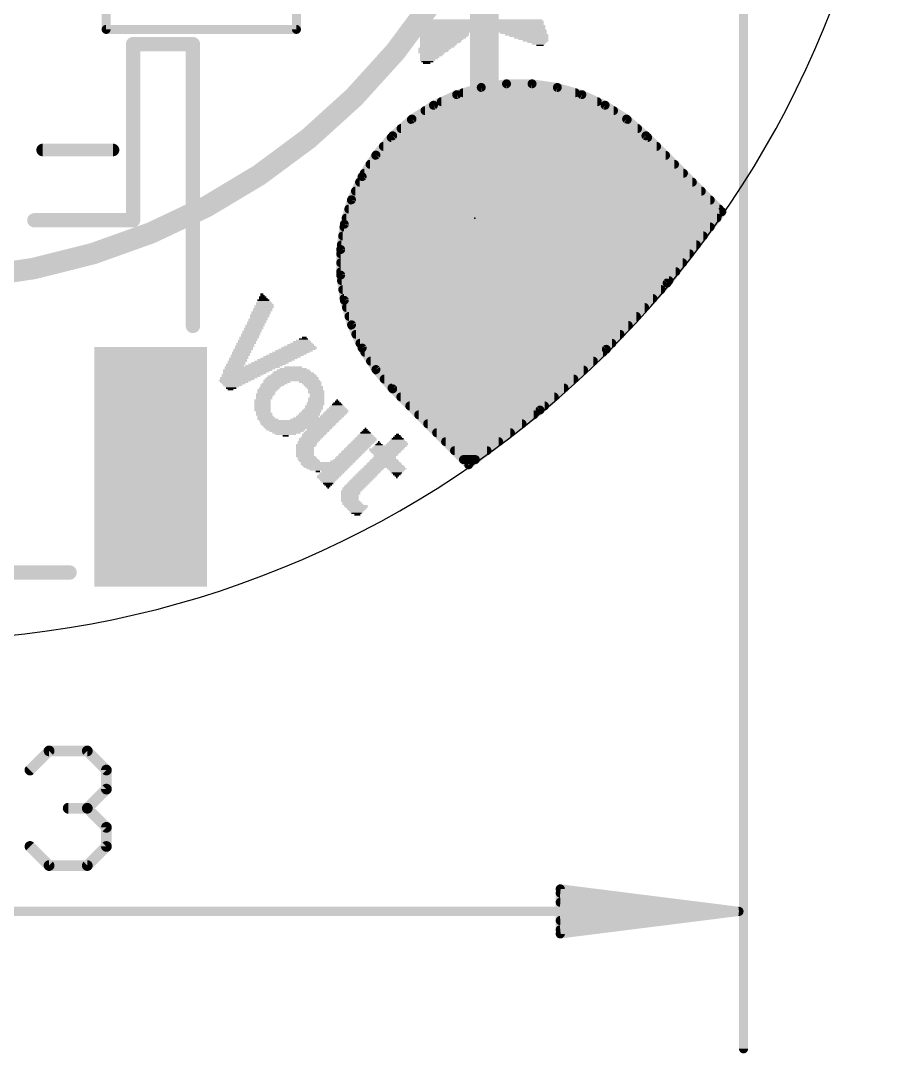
# Model space of a CAD drawing. Extents: x -19.6 to 14, y -19.9 to 18.9.
# Drawn here: x 1.56 to 13.99, y -19.86 to -5.2 of the extents above; entities that cross this region are included whole.
import ezdxf

# ---------------------------------------------------------------- set-up
doc = ezdxf.new("R2010")
doc.units = 0
for name, color, linetype in [('1', 12, 'CONTINUOUS'), ('16', 132, 'CONTINUOUS'), ('17', 110, 'CONTINUOUS'), ('20', 53, 'CONTINUOUS'), ('21', 40, 'CONTINUOUS'), ('23', 53, 'CONTINUOUS'), ('47', 253, 'CONTINUOUS')]:
    doc.layers.add(name, color=color, linetype=linetype)

# ---------------------------------------------------------------- blocks, each defined once
blk = doc.blocks.new('RECT')
blk.add_solid([(-0.5, -0.5), (0.5, -0.5), (-0.5, 0.5), (0.5, 0.5)])
blk = doc.blocks.new('ROUNDP')
at = {"const_width": 0.5}
blk.add_lwpolyline([(0, -0.25, 1), (0, 0.25, 1), (0, -0.25)], format="xyb", dxfattribs=at)

msp = doc.modelspace()

# ---------------------------------------------------------------- linework, layer by layer
at = {"layer": '1'}
for points, const_width in [([(0, -8.89, 0.4142), (8.89, 0)], 0.3048), ([(8.0852, -6.1162, 1), (8.0942, -6.1791)], 0.0635), ([(8.0986, -6.1781, 1), (8.0808, -6.1172)], 0.0635), ([(8.4484, -6.0643, 1), (8.4484, -6.1278)], 0.0635), ([(8.4529, -6.1275, 1), (8.4439, -6.0647)], 0.0635), ([(8.8153, -6.0647, 1), (8.8063, -6.1275)], 0.0635), ([(8.8108, -6.1278, 1), (8.8108, -6.0643)], 0.0635), ([(9.1785, -6.1172, 1), (9.1606, -6.1781)], 0.0635), ([(9.165, -6.1791, 1), (9.1741, -6.1162)], 0.0635), ([(7.5225, -6.3183, 1), (7.5225, -6.3818)], 0.0635), ([(7.733, -6.2193, 1), (7.7509, -6.2802)], 0.0635), ([(7.7552, -6.2786, 1), (7.7288, -6.2209)], 0.0635), ([(7.8331, -6.1913, 1), (7.8331, -6.2547)], 0.0635), ([(9.4261, -6.2547, 1), (9.4261, -6.1913)], 0.0635), ([(9.5304, -6.2209, 1), (9.5041, -6.2786)], 0.0635), ([(9.5083, -6.2802, 1), (9.5262, -6.2193)], 0.0635), ([(9.7367, -6.3818, 1), (9.7367, -6.3183)], 0.0635), ([(7.293, -6.4453, 1), (7.293, -6.5088)], 0.0635), ([(7.3991, -6.3714, 1), (7.4255, -6.4292)], 0.0635), ([(7.4295, -6.427, 1), (7.3952, -6.3736)], 0.0635), ([(9.8641, -6.3736, 1), (9.8297, -6.427)], 0.0635), ([(9.8337, -6.4292, 1), (9.8601, -6.3714)], 0.0635), ([(9.9662, -6.5088, 1), (9.9662, -6.4453)], 0.0635), ([(7.0985, -6.5723, 1), (7.0985, -6.6357)], 0.0635), ([(7.0903, -6.5695, 1), (7.1246, -6.623)], 0.0635), ([(7.1282, -6.6202, 1), (7.0867, -6.5722)], 0.0635), ([(10.1726, -6.5722, 1), (10.131, -6.6202)], 0.0635), ([(10.1346, -6.623, 1), (10.1689, -6.5695)], 0.0635), ([(10.1607, -6.6357, 1), (10.1607, -6.5723)], 0.0635), ([(6.9519, -6.6993, 1), (6.9519, -6.7628)], 0.0635), ([(10.3073, -6.7628, 1), (10.3073, -6.6993)], 0.0635), ([(6.8124, -6.8263, 1), (6.8124, -6.8898)], 0.0635), ([(6.8128, -6.8096, 1), (6.8544, -6.8576)], 0.0635), ([(6.8576, -6.8544, 1), (6.8096, -6.8128)], 0.0635), ([(10.4481, -6.8111, 1), (10.4032, -6.856)], 0.0635), ([(10.4049, -6.8576, 1), (10.4465, -6.8096)], 0.0635), ([(10.4501, -6.8898, 1), (10.4501, -6.8263)], 0.0635), ([(6.7024, -6.9533, 1), (6.7024, -7.0168)], 0.0635), ([(10.5771, -7.0168, 1), (10.5771, -6.9533)], 0.0635), ([(6.5117, -7.2073, 1), (6.5117, -7.2708)], 0.0635), ([(6.5933, -7.0803, 1), (6.5933, -7.1437)], 0.0635), ([(6.5722, -7.0867, 1), (6.6202, -7.1282)], 0.0635), ([(6.623, -7.1246, 1), (6.5695, -7.0903)], 0.0635), ([(10.7041, -7.1437, 1), (10.7041, -7.0803)], 0.0635), ([(10.8311, -7.2708, 1), (10.8311, -7.2073)], 0.0635), ([(6.4301, -7.3343, 1), (6.4301, -7.3978)], 0.0635), ([(10.9581, -7.3978, 1), (10.9581, -7.3343)], 0.0635), ([(6.3635, -7.4613, 1), (6.3635, -7.5248)], 0.0635), ([(6.3736, -7.3952, 1), (6.427, -7.4295)], 0.0635), ([(6.4292, -7.4255, 1), (6.3714, -7.3991)], 0.0635), ([(11.0851, -7.5248, 1), (11.0851, -7.4613)], 0.0635), ([(6.3055, -7.5883, 1), (6.3055, -7.6517)], 0.0635), ([(11.2121, -7.6517, 1), (11.2121, -7.5883)], 0.0635), ([(6.2483, -7.7153, 1), (6.2483, -7.7788)], 0.0635), ([(6.2209, -7.7288, 1), (6.2786, -7.7552)], 0.0635), ([(6.2802, -7.7509, 1), (6.2193, -7.733)], 0.0635), ([(11.3391, -7.7788, 1), (11.3391, -7.7153)], 0.0635), ([(6.211, -7.8423, 1), (6.211, -7.9058)], 0.0635), ([(11.4661, -7.9058, 1), (11.4661, -7.8423)], 0.0635), ([(11.5285, -7.9305, 1), (11.4781, -7.8919)], 0.0635), ([(11.4808, -7.9336, 1), (11.5257, -7.8887)], 0.0635), ([(6.1172, -8.0808, 1), (6.1781, -8.0986)], 0.0635), ([(6.1791, -8.0942, 1), (6.1162, -8.0852)], 0.0635), ([(6.1737, -7.9693, 1), (6.1737, -8.0328)], 0.0635), ([(8.0324, -8.134, 1), (8.2356, -8.134)], 0.2032), ([(8.2058, -8.0622, 1), (8.0622, -8.2058)], 0.2032), ([(11.4344, -8.0328, 1), (11.4344, -7.9693)], 0.0635), ([(6.1239, -8.2233, 1), (6.1239, -8.2868)], 0.0635), ([(6.1422, -8.0962, 1), (6.1422, -8.1598)], 0.0635), ([(8.2884, -8.4321, 1), (8.4321, -8.2884)], 0.2032), ([(11.2395, -8.2868, 1), (11.2395, -8.2233)], 0.0635), ([(11.3369, -8.1598, 1), (11.3369, -8.0962)], 0.0635), ([(6.1056, -8.3502, 1), (6.1056, -8.4138)], 0.0635), ([(11.142, -8.4138, 1), (11.142, -8.3502)], 0.0635), ([(6.0961, -8.4772, 1), (6.0961, -8.5408)], 0.0635), ([(6.1278, -8.4484, 1), (6.0643, -8.4484)], 0.0635), ([(6.0647, -8.4439, 1), (6.1275, -8.4529)], 0.0635), ([(11.0446, -8.5408, 1), (11.0446, -8.4772)], 0.0635), ([(6.0961, -8.6043, 1), (6.0961, -8.6678)], 0.0635), ([(10.9471, -8.6678, 1), (10.9471, -8.6043)], 0.0635), ([(6.0961, -8.7312, 1), (6.0961, -8.7948)], 0.0635), ([(6.1275, -8.8063, 1), (6.0647, -8.8153)], 0.0635), ([(6.0643, -8.8108, 1), (6.1278, -8.8108)], 0.0635), ([(10.8497, -8.7948, 1), (10.8497, -8.7312)], 0.0635), ([(6.1075, -8.8582, 1), (6.1075, -8.9218)], 0.0635), ([(10.7013, -8.9042, 1), (10.7517, -8.9429)], 0.0635), ([(10.7499, -8.945, 1), (10.7031, -8.9021)], 0.0635), ([(10.7522, -8.9218, 1), (10.7522, -8.8582)], 0.0635), ([(6.1257, -8.9853, 1), (6.1257, -9.0488)], 0.0635), ([(6.144, -9.1122, 1), (6.144, -9.1758)], 0.0635), ([(10.5245, -9.1758, 1), (10.5245, -9.1122)], 0.0635), ([(10.6409, -9.0488, 1), (10.6409, -8.9853)], 0.0635), ([(6.1781, -9.1606, 1), (6.1172, -9.1785)], 0.0635), ([(6.1162, -9.1741, 1), (6.1791, -9.165)], 0.0635), ([(6.1775, -9.2393, 1), (6.1775, -9.3028)], 0.0635), ([(10.4081, -9.3028, 1), (10.4081, -9.2393)], 0.0635), ([(6.2147, -9.3662, 1), (6.2147, -9.4298)], 0.0635), ([(10.2917, -9.4298, 1), (10.2917, -9.3662)], 0.0635), ([(6.2786, -9.5041, 1), (6.2209, -9.5304)], 0.0635), ([(6.2193, -9.5262, 1), (6.2802, -9.5083)], 0.0635), ([(6.2533, -9.4932, 1), (6.2533, -9.5568)], 0.0635), ([(10.1754, -9.5568, 1), (10.1754, -9.4932)], 0.0635), ([(6.3113, -9.6203, 1), (6.3113, -9.6838)], 0.0635), ([(10.059, -9.6838, 1), (10.059, -9.6203)], 0.0635), ([(6.3693, -9.7472, 1), (6.3693, -9.8108)], 0.0635), ([(6.427, -9.8297, 1), (6.3736, -9.8641)], 0.0635), ([(6.3714, -9.8601, 1), (6.4292, -9.8337)], 0.0635), ([(9.841, -9.8429, 1), (9.8878, -9.8858)], 0.0635), ([(9.8858, -9.8878, 1), (9.8429, -9.841)], 0.0635), ([(9.9426, -9.8108, 1), (9.9426, -9.7472)], 0.0635), ([(6.4383, -9.8742, 1), (6.4383, -9.9378)], 0.0635), ([(9.819, -9.9378, 1), (9.819, -9.8742)], 0.0635), ([(6.5199, -10.0013, 1), (6.5199, -10.0648)], 0.0635), ([(6.6202, -10.131, 1), (6.5722, -10.1726)], 0.0635), ([(6.5695, -10.1689, 1), (6.623, -10.1346)], 0.0635), ([(6.6034, -10.1282, 1), (6.6034, -10.1918)], 0.0635), ([(9.5418, -10.1918, 1), (9.5418, -10.1282)], 0.0635), ([(9.6804, -10.0648, 1), (9.6804, -10.0013)], 0.0635), ([(6.7134, -10.2553, 1), (6.7134, -10.3188)], 0.0635), ([(9.4032, -10.3188, 1), (9.4032, -10.2553)], 0.0635), ([(6.8235, -10.3822, 1), (6.8235, -10.4458)], 0.0635), ([(6.856, -10.4032, 1), (6.8111, -10.4481)], 0.0635), ([(6.8096, -10.4465, 1), (6.8576, -10.4049)], 0.0635), ([(9.2646, -10.4458, 1), (9.2646, -10.3822)], 0.0635), ([(6.9489, -10.5092, 1), (6.9489, -10.5728)], 0.0635), ([(9.126, -10.5728, 1), (9.126, -10.5092)], 0.0635), ([(7.0759, -10.6363, 1), (7.0759, -10.6998)], 0.0635), ([(8.9021, -10.7031, 1), (8.945, -10.7499)], 0.0635), ([(8.9429, -10.7517, 1), (8.9042, -10.7013)], 0.0635), ([(8.9874, -10.6998, 1), (8.9874, -10.6363)], 0.0635), ([(7.2029, -10.7632, 1), (7.2029, -10.8268)], 0.0635), ([(8.8343, -10.8268, 1), (8.8343, -10.7632)], 0.0635), ([(7.3299, -10.8902, 1), (7.3299, -10.9538)], 0.0635), ([(7.4569, -11.0173, 1), (7.4569, -11.0808)], 0.0635), ([(8.5032, -11.0808, 1), (8.5032, -11.0173)], 0.0635), ([(8.6688, -10.9538, 1), (8.6688, -10.8902)], 0.0635), ([(7.5839, -11.1442, 1), (7.5839, -11.2078)], 0.0635), ([(8.3377, -11.2078, 1), (8.3377, -11.1442)], 0.0635), ([(7.7109, -11.2713, 1), (7.7109, -11.3348)], 0.0635), ([(8.1722, -11.3348, 1), (8.1722, -11.2713)], 0.0635), ([(7.8379, -11.3982, 1), (7.8379, -11.4618)], 0.0635), ([(8.0067, -11.4618, 1), (8.0067, -11.3982)], 0.0635), ([(7.8919, -11.4781, 1), (7.9305, -11.5285)], 0.0635), ([(7.8887, -11.5257, 1), (7.9336, -11.4808)], 0.0635)]:
    msp.add_lwpolyline(points, format="xyb", dxfattribs=dict(at, const_width=const_width))
for points, const_width in [([(8.134, -8.134), (8.134, -2.373)], 0.4064), ([(8.0897, -6.1477), (7.742, -6.2498)], 0.127), ([(8.4484, -6.0961), (8.0897, -6.1477)], 0.127), ([(8.8108, -6.0961), (8.4484, -6.0961)], 0.127), ([(9.1695, -6.1477), (8.8108, -6.0961)], 0.127), ([(9.5173, -6.2498), (9.1695, -6.1477)], 0.127), ([(7.742, -6.2498), (7.4123, -6.4003)], 0.127), ([(7.5225, -6.35), (9.7367, -6.35)], 0.127), ([(7.8331, -6.223), (9.4261, -6.223)], 0.127), ([(9.8469, -6.4003), (9.5173, -6.2498)], 0.127), ([(7.4123, -6.4003), (7.1075, -6.5962)], 0.127), ([(7.293, -6.477), (9.9662, -6.477)], 0.127), ([(10.1518, -6.5962), (9.8469, -6.4003)], 0.127), ([(7.1075, -6.5962), (6.8336, -6.8336)], 0.127), ([(7.0985, -6.604), (10.1607, -6.604)], 0.127), ([(10.4257, -6.8336), (10.1518, -6.5962)], 0.127), ([(6.9519, -6.731), (10.3073, -6.731)], 0.127), ([(6.8336, -6.8336), (6.5962, -7.1075)], 0.127), ([(6.8124, -6.858), (10.4501, -6.858)], 0.127), ([(11.5033, -7.9112), (10.4257, -6.8336)], 0.127), ([(6.7024, -6.985), (10.5771, -6.985)], 0.127), ([(6.5962, -7.1075), (6.4003, -7.4123)], 0.127), ([(6.5117, -7.239), (10.8311, -7.239)], 0.127), ([(6.5933, -7.112), (10.7041, -7.112)], 0.127), ([(6.4301, -7.366), (10.9581, -7.366)], 0.127), ([(6.4003, -7.4123), (6.2498, -7.742)], 0.127), ([(6.3635, -7.493), (11.0851, -7.493)], 0.127), ([(6.3055, -7.62), (11.2121, -7.62)], 0.127), ([(6.2498, -7.742), (6.1477, -8.0897)], 0.127), ([(6.2483, -7.747), (11.3391, -7.747)], 0.127), ([(6.211, -7.874), (11.4661, -7.874)], 0.127), ([(10.7265, -8.9236), (11.5033, -7.9112)], 0.127), ([(6.1477, -8.0897), (6.0961, -8.4484)], 0.127), ([(6.1737, -8.001), (11.4344, -8.001)], 0.127), ([(8.3602, -8.3602), (8.134, -8.134)], 0.4064), ([(6.1239, -8.255), (11.2395, -8.255)], 0.127), ([(6.1422, -8.128), (11.3369, -8.128)], 0.127), ([(6.1056, -8.382), (11.142, -8.382)], 0.127), ([(6.0961, -8.4484), (6.0961, -8.8108)], 0.127), ([(6.0961, -8.509), (11.0446, -8.509)], 0.127), ([(6.0961, -8.636), (10.9471, -8.636)], 0.127), ([(6.0961, -8.763), (10.8497, -8.763)], 0.127), ([(6.0961, -8.8108), (6.1477, -9.1695)], 0.127), ([(6.1075, -8.89), (10.7522, -8.89)], 0.127), ([(9.8644, -9.8644), (10.7265, -8.9236)], 0.127), ([(6.1257, -9.017), (10.6409, -9.017)], 0.127), ([(6.144, -9.144), (10.5245, -9.144)], 0.127), ([(6.1477, -9.1695), (6.2498, -9.5173)], 0.127), ([(6.1775, -9.271), (10.4081, -9.271)], 0.127), ([(6.2147, -9.398), (10.2917, -9.398)], 0.127), ([(6.2498, -9.5173), (6.4003, -9.8469)], 0.127), ([(6.2533, -9.525), (10.1754, -9.525)], 0.127), ([(6.3113, -9.652), (10.059, -9.652)], 0.127), ([(6.3693, -9.779), (9.9426, -9.779)], 0.127), ([(6.4003, -9.8469), (6.5962, -10.1518)], 0.127), ([(8.9236, -10.7265), (9.8644, -9.8644)], 0.127), ([(6.4383, -9.906), (9.819, -9.906)], 0.127), ([(6.5199, -10.033), (9.6804, -10.033)], 0.127), ([(6.5962, -10.1518), (6.8336, -10.4257)], 0.127), ([(6.6034, -10.16), (9.5418, -10.16)], 0.127), ([(6.7134, -10.287), (9.4032, -10.287)], 0.127), ([(6.8235, -10.414), (9.2646, -10.414)], 0.127), ([(6.8336, -10.4257), (7.9112, -11.5033)], 0.127), ([(6.9489, -10.541), (9.126, -10.541)], 0.127), ([(7.0759, -10.668), (8.9874, -10.668)], 0.127), ([(7.9112, -11.5033), (8.9236, -10.7265)], 0.127), ([(7.2029, -10.795), (8.8343, -10.795)], 0.127), ([(7.3299, -10.922), (8.6688, -10.922)], 0.127), ([(7.4569, -11.049), (8.5032, -11.049)], 0.127), ([(7.5839, -11.176), (8.3377, -11.176)], 0.127), ([(7.7109, -11.303), (8.1722, -11.303)], 0.127), ([(7.8379, -11.43), (8.0067, -11.43)], 0.127)]:
    msp.add_lwpolyline(points, dxfattribs=dict(at, const_width=const_width))
at = {"layer": '16'}
for points, const_width in [([(0, -8.89, 0.4142), (8.89, 0)], 0.3048), ([(8.0852, -6.1162, 1), (8.0942, -6.1791)], 0.0635), ([(8.0986, -6.1781, 1), (8.0808, -6.1172)], 0.0635), ([(8.4484, -6.0643, 1), (8.4484, -6.1278)], 0.0635), ([(8.4529, -6.1275, 1), (8.4439, -6.0647)], 0.0635), ([(8.8153, -6.0647, 1), (8.8063, -6.1275)], 0.0635), ([(8.8108, -6.1278, 1), (8.8108, -6.0643)], 0.0635), ([(9.1785, -6.1172, 1), (9.1606, -6.1781)], 0.0635), ([(9.165, -6.1791, 1), (9.1741, -6.1162)], 0.0635), ([(7.5225, -6.3183, 1), (7.5225, -6.3818)], 0.0635), ([(7.733, -6.2193, 1), (7.7509, -6.2802)], 0.0635), ([(7.7552, -6.2786, 1), (7.7288, -6.2209)], 0.0635), ([(7.8331, -6.1913, 1), (7.8331, -6.2547)], 0.0635), ([(9.4261, -6.2547, 1), (9.4261, -6.1913)], 0.0635), ([(9.5304, -6.2209, 1), (9.5041, -6.2786)], 0.0635), ([(9.5083, -6.2802, 1), (9.5262, -6.2193)], 0.0635), ([(9.7367, -6.3818, 1), (9.7367, -6.3183)], 0.0635), ([(7.293, -6.4453, 1), (7.293, -6.5088)], 0.0635), ([(7.3991, -6.3714, 1), (7.4255, -6.4292)], 0.0635), ([(7.4295, -6.427, 1), (7.3952, -6.3736)], 0.0635), ([(9.8641, -6.3736, 1), (9.8297, -6.427)], 0.0635), ([(9.8337, -6.4292, 1), (9.8601, -6.3714)], 0.0635), ([(9.9662, -6.5088, 1), (9.9662, -6.4453)], 0.0635), ([(7.0985, -6.5723, 1), (7.0985, -6.6357)], 0.0635), ([(7.0903, -6.5695, 1), (7.1246, -6.623)], 0.0635), ([(7.1282, -6.6202, 1), (7.0867, -6.5722)], 0.0635), ([(10.1726, -6.5722, 1), (10.131, -6.6202)], 0.0635), ([(10.1346, -6.623, 1), (10.1689, -6.5695)], 0.0635), ([(10.1607, -6.6357, 1), (10.1607, -6.5723)], 0.0635), ([(6.9519, -6.6993, 1), (6.9519, -6.7628)], 0.0635), ([(10.3073, -6.7628, 1), (10.3073, -6.6993)], 0.0635), ([(6.8124, -6.8263, 1), (6.8124, -6.8898)], 0.0635), ([(6.8128, -6.8096, 1), (6.8544, -6.8576)], 0.0635), ([(6.8576, -6.8544, 1), (6.8096, -6.8128)], 0.0635), ([(10.4481, -6.8111, 1), (10.4032, -6.856)], 0.0635), ([(10.4049, -6.8576, 1), (10.4465, -6.8096)], 0.0635), ([(10.4501, -6.8898, 1), (10.4501, -6.8263)], 0.0635), ([(6.7024, -6.9533, 1), (6.7024, -7.0168)], 0.0635), ([(10.5771, -7.0168, 1), (10.5771, -6.9533)], 0.0635), ([(6.5117, -7.2073, 1), (6.5117, -7.2708)], 0.0635), ([(6.5933, -7.0803, 1), (6.5933, -7.1437)], 0.0635), ([(6.5722, -7.0867, 1), (6.6202, -7.1282)], 0.0635), ([(6.623, -7.1246, 1), (6.5695, -7.0903)], 0.0635), ([(10.7041, -7.1437, 1), (10.7041, -7.0803)], 0.0635), ([(10.8311, -7.2708, 1), (10.8311, -7.2073)], 0.0635), ([(6.4301, -7.3343, 1), (6.4301, -7.3978)], 0.0635), ([(10.9581, -7.3978, 1), (10.9581, -7.3343)], 0.0635), ([(6.3635, -7.4613, 1), (6.3635, -7.5248)], 0.0635), ([(6.3736, -7.3952, 1), (6.427, -7.4295)], 0.0635), ([(6.4292, -7.4255, 1), (6.3714, -7.3991)], 0.0635), ([(11.0851, -7.5248, 1), (11.0851, -7.4613)], 0.0635), ([(6.3055, -7.5883, 1), (6.3055, -7.6517)], 0.0635), ([(11.2121, -7.6517, 1), (11.2121, -7.5883)], 0.0635), ([(6.2483, -7.7153, 1), (6.2483, -7.7788)], 0.0635), ([(6.2209, -7.7288, 1), (6.2786, -7.7552)], 0.0635), ([(6.2802, -7.7509, 1), (6.2193, -7.733)], 0.0635), ([(11.3391, -7.7788, 1), (11.3391, -7.7153)], 0.0635), ([(6.211, -7.8423, 1), (6.211, -7.9058)], 0.0635), ([(11.4661, -7.9058, 1), (11.4661, -7.8423)], 0.0635), ([(11.5285, -7.9305, 1), (11.4781, -7.8919)], 0.0635), ([(11.4808, -7.9336, 1), (11.5257, -7.8887)], 0.0635), ([(6.1172, -8.0808, 1), (6.1781, -8.0986)], 0.0635), ([(6.1791, -8.0942, 1), (6.1162, -8.0852)], 0.0635), ([(6.1737, -7.9693, 1), (6.1737, -8.0328)], 0.0635), ([(11.4344, -8.0328, 1), (11.4344, -7.9693)], 0.0635), ([(6.1239, -8.2233, 1), (6.1239, -8.2868)], 0.0635), ([(6.1422, -8.0962, 1), (6.1422, -8.1598)], 0.0635), ([(11.2395, -8.2868, 1), (11.2395, -8.2233)], 0.0635), ([(11.3369, -8.1598, 1), (11.3369, -8.0962)], 0.0635), ([(6.1056, -8.3502, 1), (6.1056, -8.4138)], 0.0635), ([(11.142, -8.4138, 1), (11.142, -8.3502)], 0.0635), ([(6.0961, -8.4772, 1), (6.0961, -8.5408)], 0.0635), ([(6.1278, -8.4484, 1), (6.0643, -8.4484)], 0.0635), ([(6.0647, -8.4439, 1), (6.1275, -8.4529)], 0.0635), ([(11.0446, -8.5408, 1), (11.0446, -8.4772)], 0.0635), ([(6.0961, -8.6043, 1), (6.0961, -8.6678)], 0.0635), ([(10.9471, -8.6678, 1), (10.9471, -8.6043)], 0.0635), ([(6.0961, -8.7312, 1), (6.0961, -8.7948)], 0.0635), ([(6.1275, -8.8063, 1), (6.0647, -8.8153)], 0.0635), ([(6.0643, -8.8108, 1), (6.1278, -8.8108)], 0.0635), ([(10.8497, -8.7948, 1), (10.8497, -8.7312)], 0.0635), ([(6.1075, -8.8582, 1), (6.1075, -8.9218)], 0.0635), ([(10.7013, -8.9042, 1), (10.7517, -8.9429)], 0.0635), ([(10.7499, -8.945, 1), (10.7031, -8.9021)], 0.0635), ([(10.7522, -8.9218, 1), (10.7522, -8.8582)], 0.0635), ([(6.1257, -8.9853, 1), (6.1257, -9.0488)], 0.0635), ([(6.144, -9.1122, 1), (6.144, -9.1758)], 0.0635), ([(10.5245, -9.1758, 1), (10.5245, -9.1122)], 0.0635), ([(10.6409, -9.0488, 1), (10.6409, -8.9853)], 0.0635), ([(6.1781, -9.1606, 1), (6.1172, -9.1785)], 0.0635), ([(6.1162, -9.1741, 1), (6.1791, -9.165)], 0.0635), ([(6.1775, -9.2393, 1), (6.1775, -9.3028)], 0.0635), ([(10.4081, -9.3028, 1), (10.4081, -9.2393)], 0.0635), ([(6.2147, -9.3662, 1), (6.2147, -9.4298)], 0.0635), ([(10.2917, -9.4298, 1), (10.2917, -9.3662)], 0.0635), ([(6.2786, -9.5041, 1), (6.2209, -9.5304)], 0.0635), ([(6.2193, -9.5262, 1), (6.2802, -9.5083)], 0.0635), ([(6.2533, -9.4932, 1), (6.2533, -9.5568)], 0.0635), ([(10.1754, -9.5568, 1), (10.1754, -9.4932)], 0.0635), ([(6.3113, -9.6203, 1), (6.3113, -9.6838)], 0.0635), ([(10.059, -9.6838, 1), (10.059, -9.6203)], 0.0635), ([(6.3693, -9.7472, 1), (6.3693, -9.8108)], 0.0635), ([(6.427, -9.8297, 1), (6.3736, -9.8641)], 0.0635), ([(6.3714, -9.8601, 1), (6.4292, -9.8337)], 0.0635), ([(9.841, -9.8429, 1), (9.8878, -9.8858)], 0.0635), ([(9.8858, -9.8878, 1), (9.8429, -9.841)], 0.0635), ([(9.9426, -9.8108, 1), (9.9426, -9.7472)], 0.0635), ([(6.4383, -9.8742, 1), (6.4383, -9.9378)], 0.0635), ([(9.819, -9.9378, 1), (9.819, -9.8742)], 0.0635), ([(6.5199, -10.0013, 1), (6.5199, -10.0648)], 0.0635), ([(6.6202, -10.131, 1), (6.5722, -10.1726)], 0.0635), ([(6.5695, -10.1689, 1), (6.623, -10.1346)], 0.0635), ([(6.6034, -10.1282, 1), (6.6034, -10.1918)], 0.0635), ([(9.5418, -10.1918, 1), (9.5418, -10.1282)], 0.0635), ([(9.6804, -10.0648, 1), (9.6804, -10.0013)], 0.0635), ([(6.7134, -10.2553, 1), (6.7134, -10.3188)], 0.0635), ([(9.4032, -10.3188, 1), (9.4032, -10.2553)], 0.0635), ([(6.8235, -10.3822, 1), (6.8235, -10.4458)], 0.0635), ([(6.856, -10.4032, 1), (6.8111, -10.4481)], 0.0635), ([(6.8096, -10.4465, 1), (6.8576, -10.4049)], 0.0635), ([(9.2646, -10.4458, 1), (9.2646, -10.3822)], 0.0635), ([(6.9489, -10.5092, 1), (6.9489, -10.5728)], 0.0635), ([(9.126, -10.5728, 1), (9.126, -10.5092)], 0.0635), ([(7.0759, -10.6363, 1), (7.0759, -10.6998)], 0.0635), ([(8.9021, -10.7031, 1), (8.945, -10.7499)], 0.0635), ([(8.9429, -10.7517, 1), (8.9042, -10.7013)], 0.0635), ([(8.9874, -10.6998, 1), (8.9874, -10.6363)], 0.0635), ([(7.2029, -10.7632, 1), (7.2029, -10.8268)], 0.0635), ([(8.8343, -10.8268, 1), (8.8343, -10.7632)], 0.0635), ([(7.3299, -10.8902, 1), (7.3299, -10.9538)], 0.0635), ([(7.4569, -11.0173, 1), (7.4569, -11.0808)], 0.0635), ([(8.5032, -11.0808, 1), (8.5032, -11.0173)], 0.0635), ([(8.6688, -10.9538, 1), (8.6688, -10.8902)], 0.0635), ([(7.5839, -11.1442, 1), (7.5839, -11.2078)], 0.0635), ([(8.3377, -11.2078, 1), (8.3377, -11.1442)], 0.0635), ([(7.7109, -11.2713, 1), (7.7109, -11.3348)], 0.0635), ([(8.1722, -11.3348, 1), (8.1722, -11.2713)], 0.0635), ([(7.8379, -11.3982, 1), (7.8379, -11.4618)], 0.0635), ([(8.0067, -11.4618, 1), (8.0067, -11.3982)], 0.0635), ([(7.8919, -11.4781, 1), (7.9305, -11.5285)], 0.0635), ([(7.8887, -11.5257, 1), (7.9336, -11.4808)], 0.0635)]:
    msp.add_lwpolyline(points, format="xyb", dxfattribs=dict(at, const_width=const_width))
at = {"layer": '16', "const_width": 0.127}
for points in [[(8.0897, -6.1477), (7.742, -6.2498)], [(8.4484, -6.0961), (8.0897, -6.1477)], [(8.8108, -6.0961), (8.4484, -6.0961)], [(9.1695, -6.1477), (8.8108, -6.0961)], [(9.5173, -6.2498), (9.1695, -6.1477)], [(7.742, -6.2498), (7.4123, -6.4003)], [(7.5225, -6.35), (9.7367, -6.35)], [(7.8331, -6.223), (9.4261, -6.223)], [(9.8469, -6.4003), (9.5173, -6.2498)], [(7.4123, -6.4003), (7.1075, -6.5962)], [(7.293, -6.477), (9.9662, -6.477)], [(10.1518, -6.5962), (9.8469, -6.4003)], [(7.1075, -6.5962), (6.8336, -6.8336)], [(7.0985, -6.604), (10.1607, -6.604)], [(10.4257, -6.8336), (10.1518, -6.5962)], [(6.9519, -6.731), (10.3073, -6.731)], [(6.8336, -6.8336), (6.5962, -7.1075)], [(6.8124, -6.858), (10.4501, -6.858)], [(11.5033, -7.9112), (10.4257, -6.8336)], [(6.7024, -6.985), (10.5771, -6.985)], [(6.5962, -7.1075), (6.4003, -7.4123)], [(6.5117, -7.239), (10.8311, -7.239)], [(6.5933, -7.112), (10.7041, -7.112)], [(6.4301, -7.366), (10.9581, -7.366)], [(6.4003, -7.4123), (6.2498, -7.742)], [(6.3635, -7.493), (11.0851, -7.493)], [(6.3055, -7.62), (11.2121, -7.62)], [(6.2498, -7.742), (6.1477, -8.0897)], [(6.2483, -7.747), (11.3391, -7.747)], [(6.211, -7.874), (11.4661, -7.874)], [(10.7265, -8.9236), (11.5033, -7.9112)], [(6.1477, -8.0897), (6.0961, -8.4484)], [(6.1737, -8.001), (11.4344, -8.001)], [(6.1239, -8.255), (11.2395, -8.255)], [(6.1422, -8.128), (11.3369, -8.128)], [(6.1056, -8.382), (11.142, -8.382)], [(6.0961, -8.4484), (6.0961, -8.8108)], [(6.0961, -8.509), (11.0446, -8.509)], [(6.0961, -8.636), (10.9471, -8.636)], [(6.0961, -8.763), (10.8497, -8.763)], [(6.0961, -8.8108), (6.1477, -9.1695)], [(6.1075, -8.89), (10.7522, -8.89)], [(9.8644, -9.8644), (10.7265, -8.9236)], [(6.1257, -9.017), (10.6409, -9.017)], [(6.144, -9.144), (10.5245, -9.144)], [(6.1477, -9.1695), (6.2498, -9.5173)], [(6.1775, -9.271), (10.4081, -9.271)], [(6.2147, -9.398), (10.2917, -9.398)], [(6.2498, -9.5173), (6.4003, -9.8469)], [(6.2533, -9.525), (10.1754, -9.525)], [(6.3113, -9.652), (10.059, -9.652)], [(6.3693, -9.779), (9.9426, -9.779)], [(6.4003, -9.8469), (6.5962, -10.1518)], [(8.9236, -10.7265), (9.8644, -9.8644)], [(6.4383, -9.906), (9.819, -9.906)], [(6.5199, -10.033), (9.6804, -10.033)], [(6.5962, -10.1518), (6.8336, -10.4257)], [(6.6034, -10.16), (9.5418, -10.16)], [(6.7134, -10.287), (9.4032, -10.287)], [(6.8235, -10.414), (9.2646, -10.414)], [(6.8336, -10.4257), (7.9112, -11.5033)], [(6.9489, -10.541), (9.126, -10.541)], [(7.0759, -10.668), (8.9874, -10.668)], [(7.9112, -11.5033), (8.9236, -10.7265)], [(7.2029, -10.795), (8.8343, -10.795)], [(7.3299, -10.922), (8.6688, -10.922)], [(7.4569, -11.049), (8.5032, -11.049)], [(7.5839, -11.176), (8.3377, -11.176)], [(7.7109, -11.303), (8.1722, -11.303)], [(7.8379, -11.43), (8.0067, -11.43)]]:
    msp.add_lwpolyline(points, dxfattribs=at)
at = {"layer": '20'}
msp.add_arc((0, -0.0023), 13.9929, 105.8, 74.2, dxfattribs=at)
at = {"layer": '21'}
for points, const_width in [([(2.768, -5.324), (2.768, -3.674)], 0.127), ([(5.468, -3.674), (5.468, -5.324)], 0.127), ([(5.468, -5.324), (2.768, -5.324)], 0.127), ([(3.15, -8.033), (3.15, -5.533)], 0.2032), ([(3.15, -5.533), (4, -5.533)], 0.2032), ([(4, -5.533), (4, -9.533)], 0.2032), ([(1.8669, -7.0352), (2.8668, -7.0352)], 0.1778), ([(1.75, -8.033), (3.15, -8.033)], 0.2032), ([(2.25, -13.033), (-2.25, -13.033)], 0.2032)]:
    msp.add_lwpolyline(points, dxfattribs=dict(at, const_width=const_width))
for points, const_width in [([(2.768, -5.2923, 1), (2.768, -5.3557)], 0.0635), ([(5.468, -5.3557, 1), (5.468, -5.2923)], 0.0635), ([(2.7363, -5.324, 1), (2.7998, -5.324)], 0.0635), ([(5.4363, -5.324, 1), (5.4997, -5.324)], 0.0635), ([(3.2008, -5.533, 1), (3.0992, -5.533)], 0.1016), ([(3.15, -5.4822, 1), (3.15, -5.5838)], 0.1016), ([(4.0508, -5.533, 1), (3.9492, -5.533)], 0.1016), ([(4, -5.5838, 1), (4, -5.4822)], 0.1016), ([(1.8669, -6.9907, 1), (1.8669, -7.0796)], 0.0889), ([(2.8668, -7.0796, 1), (2.8668, -6.9907)], 0.0889), ([(1.75, -7.9822, 1), (1.75, -8.0838)], 0.1016), ([(3.0992, -8.033, 1), (3.2008, -8.033)], 0.1016), ([(3.15, -8.0838, 1), (3.15, -7.9822)], 0.1016), ([(3.9492, -9.533, 1), (4.0508, -9.533)], 0.1016), ([(2.25, -13.0838, 1), (2.25, -12.9822)], 0.1016)]:
    msp.add_lwpolyline(points, format="xyb", dxfattribs=dict(at, const_width=const_width))
at = {"layer": '23'}
msp.add_point((8.001, -8.001), dxfattribs=at)
at = {"layer": '47'}
for points, const_width in [([(11.811, 0), (11.811, -19.7935)], 0.13), ([(1.6877, -15.837), (1.9589, -15.5658)], 0.1524), ([(1.9589, -15.5658), (2.5012, -15.5658)], 0.1524), ([(2.5012, -15.5658), (2.7724, -15.837)], 0.1524), ([(2.7724, -15.837), (2.7724, -16.1081)], 0.1524), ([(2.7724, -16.1081), (2.5012, -16.3793)], 0.1524), ([(2.5012, -16.3793), (2.23, -16.3793)], 0.1524), ([(2.5012, -16.3793), (2.7724, -16.6505)], 0.1524), ([(2.7724, -16.6505), (2.7724, -16.9216)], 0.1524), ([(1.9589, -17.1928), (1.6877, -16.9216)], 0.1524), ([(2.7724, -16.9216), (2.5012, -17.1928)], 0.1524), ([(2.5012, -17.1928), (1.9589, -17.1928)], 0.1524), ([(11.746, -17.8435), (9.211, -17.5243)], 0.13), ([(9.211, -17.5243), (9.211, -18.1627)], 0.13), ([(11.746, -17.8435), (9.211, -17.5835)], 0.13), ([(11.746, -17.8435), (9.211, -17.7135)], 0.13), ([(-11.746, -17.8435), (11.746, -17.8435)], 0.13), ([(9.211, -18.1627), (11.746, -17.8435)], 0.13), ([(9.211, -17.9735), (11.746, -17.8435)], 0.13), ([(9.211, -18.1035), (11.746, -17.8435)], 0.13)]:
    msp.add_lwpolyline(points, dxfattribs=dict(at, const_width=const_width))
for points, const_width in [([(1.9589, -15.5277, 1), (1.9589, -15.6039)], 0.0762), ([(1.9858, -15.5928, 1), (1.9319, -15.5389)], 0.0762), ([(2.5281, -15.5389, 1), (2.4743, -15.5928)], 0.0762), ([(2.5012, -15.6039, 1), (2.5012, -15.5277)], 0.0762), ([(1.6608, -15.81, 1), (1.7146, -15.8639)], 0.0762), ([(2.8105, -15.837, 1), (2.7343, -15.837)], 0.0762), ([(2.7454, -15.8639, 1), (2.7993, -15.81)], 0.0762), ([(2.7343, -16.1081, 1), (2.8105, -16.1081)], 0.0762), ([(2.7993, -16.1351, 1), (2.7454, -16.0812)], 0.0762), ([(2.23, -16.3412, 1), (2.23, -16.4174)], 0.0762), ([(2.5281, -16.3524, 1), (2.4743, -16.4062)], 0.0762), ([(2.4743, -16.3524, 1), (2.5281, -16.4062)], 0.0762), ([(2.5012, -16.4174, 1), (2.5012, -16.3412)], 0.0762), ([(2.8105, -16.6505, 1), (2.7343, -16.6505)], 0.0762), ([(2.7454, -16.6774, 1), (2.7993, -16.6235)], 0.0762), ([(1.7146, -16.8947, 1), (1.6608, -16.9486)], 0.0762), ([(2.7993, -16.9486, 1), (2.7454, -16.8947)], 0.0762), ([(2.7343, -16.9216, 1), (2.8105, -16.9216)], 0.0762), ([(1.9589, -17.1547, 1), (1.9589, -17.2309)], 0.0762), ([(1.9319, -17.2197, 1), (1.9858, -17.1659)], 0.0762), ([(2.4743, -17.1659, 1), (2.5281, -17.2197)], 0.0762), ([(2.5012, -17.2309, 1), (2.5012, -17.1547)], 0.0762), ([(9.2151, -17.492, 1), (9.2069, -17.5565)], 0.065), ([(9.2435, -17.5243, 1), (9.1785, -17.5243)], 0.065), ([(9.2143, -17.5512, 1), (9.2077, -17.6158)], 0.065), ([(9.2127, -17.681, 1), (9.2093, -17.746)], 0.065), ([(11.7501, -17.8757, 1), (11.7419, -17.8113)], 0.065), ([(11.7419, -17.8757, 1), (11.7501, -17.8113)], 0.065), ([(11.7493, -17.8758, 1), (11.7427, -17.8112)], 0.065), ([(11.7427, -17.8758, 1), (11.7493, -17.8112)], 0.065), ([(11.7443, -17.876, 1), (11.7477, -17.811)], 0.065), ([(11.7477, -17.876, 1), (11.7443, -17.811)], 0.065), ([(11.746, -17.876, 1), (11.746, -17.811)], 0.065), ([(9.2093, -17.941, 1), (9.2127, -18.006)], 0.065), ([(9.2077, -18.0712, 1), (9.2143, -18.1358)], 0.065), ([(9.2069, -18.1305, 1), (9.2151, -18.195)], 0.065), ([(9.1785, -18.1627, 1), (9.2435, -18.1627)], 0.065), ([(11.7785, -19.7935, 1), (11.8435, -19.7935)], 0.065)]:
    msp.add_lwpolyline(points, format="xyb", dxfattribs=dict(at, const_width=const_width))

# ---------------------------------------------------------------- block references
at = {"layer": '1', "xscale": 3.4, "yscale": 1.6, "rotation": 270}
msp.add_blockref('RECT', (3.4, -11.533), dxfattribs=at)
at = {"layer": '17', "xscale": 4.216, "yscale": 4.216, "rotation": 225}
msp.add_blockref('ROUNDP', (8.3602, -8.3602), dxfattribs=at)
msp.add_blockref('ROUNDP', (8.3602, -8.3602), dxfattribs=at)
at = {"layer": '21', "yscale": 0.0212}
for p, xscale in [((7.6219, -5.1893), 0.804), ((7.6219, -5.2105), 0.804), ((7.6219, -5.2317), 0.804), ((7.6114, -5.2528), 0.7829), ((7.6114, -5.274), 0.7829), ((8.5423, -5.2105), 0.8675), ((8.5317, -5.1893), 0.8463), ((8.5529, -5.2317), 0.8463), ((8.5635, -5.2528), 0.8252), ((8.5846, -5.274), 0.8252), ((7.6008, -5.2951), 0.7617), ((7.6008, -5.3163), 0.7617), ((7.5902, -5.3375), 0.7405), ((7.5796, -5.3586), 0.7194), ((7.569, -5.3798), 0.6982), ((7.569, -5.4009), 0.6982), ((7.5585, -5.4221), 0.6771), ((8.5952, -5.2951), 0.804), ((8.6164, -5.3163), 0.7617), ((8.6481, -5.3375), 0.7405), ((8.6587, -5.3586), 0.7194), ((8.6904, -5.3798), 0.6559), ((8.7328, -5.4009), 0.6136), ((8.7645, -5.4221), 0.5501), ((7.5479, -5.4432), 0.6559), ((7.5267, -5.4644), 0.6136), ((7.5056, -5.5067), 0.5713), ((7.4844, -5.5279), 0.529), ((7.4738, -5.549), 0.5078), ((7.5162, -5.4856), 0.5924), ((7.4633, -5.5702), 0.4866), ((8.7962, -5.4432), 0.4866), ((8.828, -5.4644), 0.4232), ((8.8597, -5.4856), 0.3597), ((8.8809, -5.5067), 0.2751), ((8.902, -5.5279), 0.1904), ((8.9232, -5.549), 0.1058), ((7.4315, -5.5914), 0.4655), ((7.4209, -5.6125), 0.4443), ((7.3892, -5.6548), 0.3809), ((7.4104, -5.6337), 0.4232), ((7.3892, -5.676), 0.3385), ((7.3786, -5.6971), 0.3174), ((7.3575, -5.7183), 0.2751), ((7.3469, -5.7395), 0.2539), ((7.3257, -5.7606), 0.2116), ((7.3257, -5.7818), 0.1693), ((7.3151, -5.8029), 0.1058), ((4.9772, -9.0825), 0.0423), ((5.0089, -9.2094), 0.2327), ((5.0195, -9.2306), 0.2539), ((4.9983, -9.1671), 0.1693), ((5.0089, -9.1882), 0.1904), ((4.9877, -9.1248), 0.1058), ((4.9983, -9.1459), 0.1269), ((4.9877, -9.1036), 0.0635), ((4.9454, -9.3787), 0.2751), ((4.9666, -9.3364), 0.2751), ((4.9666, -9.3575), 0.2751), ((4.9877, -9.294), 0.2751), ((4.9877, -9.3152), 0.2751), ((5.0089, -9.2517), 0.2751), ((5.0089, -9.2729), 0.2751), ((4.882, -9.5268), 0.2751), ((4.9031, -9.4845), 0.2751), ((4.8925, -9.5056), 0.2539), ((4.9243, -9.4421), 0.2751), ((4.9137, -9.4633), 0.2539), ((4.9454, -9.3998), 0.2751), ((4.9348, -9.421), 0.2539), ((4.8185, -9.6537), 0.2751), ((4.8079, -9.6749), 0.2539), ((4.8396, -9.6114), 0.2751), ((4.8291, -9.6326), 0.2539), ((4.8608, -9.5691), 0.2751), ((4.8502, -9.5903), 0.2539), ((4.8714, -9.5479), 0.2539), ((4.7339, -9.823), 0.2751), ((4.755, -9.7807), 0.2751), ((4.7444, -9.8018), 0.2539), ((4.7762, -9.7384), 0.2751), ((4.7656, -9.7595), 0.2539), ((4.7973, -9.696), 0.2751), ((4.7867, -9.7172), 0.2539), ((5.5167, -9.823), 0.4443), ((5.5273, -9.8018), 0.3809), ((5.5379, -9.7807), 0.3174), ((5.5484, -9.7595), 0.2539), ((5.559, -9.7384), 0.1904), ((5.5696, -9.7172), 0.127), ((5.5802, -9.696), 0.0635), ((4.6704, -9.9499), 0.2751), ((4.6598, -9.9711), 0.2539), ((4.6915, -9.9076), 0.2751), ((4.681, -9.9288), 0.2539), ((4.7127, -9.8653), 0.2751), ((4.7021, -9.8865), 0.2539), ((4.7233, -9.8442), 0.2539), ((5.2628, -9.9711), 0.529), ((5.3051, -9.9499), 0.529), ((5.3474, -9.9288), 0.529), ((5.3898, -9.9076), 0.529), ((5.4321, -9.8865), 0.529), ((5.4744, -9.8653), 0.529), ((5.5061, -9.8442), 0.5078), ((4.8396, -10.1192), 0.7829), ((4.6069, -10.0769), 0.2751), ((4.5963, -10.098), 0.2539), ((4.6281, -10.0346), 0.2751), ((4.6175, -10.0557), 0.2539), ((4.6492, -9.9923), 0.2751), ((4.6386, -10.0134), 0.2539), ((5.0089, -10.098), 0.529), ((5.0512, -10.0769), 0.529), ((5.0935, -10.0557), 0.529), ((5.1359, -10.0346), 0.529), ((5.1782, -10.0134), 0.529), ((5.2205, -9.9923), 0.529), ((5.4215, -10.1192), 0.2539), ((4.6492, -10.2673), 0.529), ((4.7021, -10.225), 0.5924), ((4.681, -10.2462), 0.5501), ((4.755, -10.1827), 0.6559), ((4.7762, -10.1615), 0.6982), ((4.7339, -10.2038), 0.6136), ((4.8079, -10.1404), 0.7194), ((5.4109, -10.2673), 0.7405), ((5.4109, -10.2462), 0.6982), ((5.4215, -10.225), 0.6347), ((5.4215, -10.2038), 0.5924), ((5.4109, -10.1827), 0.529), ((5.4215, -10.1615), 0.4655), ((5.4215, -10.1404), 0.3809), ((4.5963, -10.3096), 0.4655), ((4.5857, -10.3308), 0.402), ((4.6281, -10.2885), 0.4866), ((4.5752, -10.3519), 0.3385), ((4.5646, -10.3731), 0.2751), ((4.554, -10.3943), 0.2116), ((4.5434, -10.4154), 0.1481), ((5.083, -10.4154), 0.2962), ((5.1041, -10.3943), 0.2962), ((5.1253, -10.3731), 0.3385), ((5.157, -10.3519), 0.3597), ((5.4003, -10.3096), 0.804), ((5.1888, -10.3308), 0.3809), ((5.4003, -10.2885), 0.7617), ((5.6648, -10.3308), 0.3174), ((5.686, -10.3519), 0.2751), ((5.6965, -10.3731), 0.2539), ((5.7177, -10.3943), 0.2539), ((5.7283, -10.4154), 0.2327), ((4.5328, -10.4366), 0.0846), ((5.0301, -10.5001), 0.2751), ((5.0195, -10.5212), 0.2539), ((5.0089, -10.5424), 0.2327), ((5.0089, -10.5635), 0.2327), ((5.0512, -10.4577), 0.2751), ((5.0618, -10.4366), 0.2962), ((5.0406, -10.4789), 0.2539), ((5.7494, -10.4577), 0.2327), ((5.7494, -10.4789), 0.2327), ((5.7494, -10.5635), 0.2327), ((5.7389, -10.4366), 0.2116), ((5.76, -10.5001), 0.2116), ((5.76, -10.5212), 0.2116), ((5.76, -10.5424), 0.2116), ((4.9877, -10.5847), 0.2327), ((4.9877, -10.6058), 0.2327), ((4.9877, -10.627), 0.2327), ((4.9877, -10.6482), 0.2327), ((4.9877, -10.6693), 0.2327), ((4.9877, -10.6905), 0.2327), ((4.9877, -10.7116), 0.2327), ((5.7071, -10.7116), 0.2751), ((5.7177, -10.6693), 0.2539), ((5.7177, -10.6905), 0.2539), ((5.7389, -10.627), 0.2539), ((5.7389, -10.6482), 0.2539), ((5.7494, -10.5847), 0.2327), ((5.7494, -10.6058), 0.2327), ((6.0457, -10.7116), 0.2751), ((6.0457, -10.6905), 0.2327), ((6.0457, -10.6693), 0.1904), ((6.0457, -10.6482), 0.1481), ((6.0457, -10.627), 0.1058), ((6.0457, -10.6058), 0.0635), ((6.0457, -10.5847), 0.0212), ((4.9877, -10.7328), 0.2327), ((4.9983, -10.754), 0.2116), ((5.0089, -10.7751), 0.2327), ((5.0089, -10.7963), 0.2327), ((5.0406, -10.8386), 0.2539), ((5.0301, -10.8174), 0.2327), ((5.7706, -10.8386), 0.6982), ((5.6225, -10.8174), 0.3174), ((5.6437, -10.7963), 0.3174), ((5.6542, -10.7751), 0.2962), ((5.6754, -10.754), 0.2962), ((5.686, -10.7328), 0.2751), ((5.9716, -10.8174), 0.3385), ((5.9928, -10.7963), 0.3385), ((6.0139, -10.7751), 0.3385), ((6.0351, -10.754), 0.3385), ((6.0457, -10.7328), 0.3174), ((5.0618, -10.8597), 0.2962), ((5.5061, -10.8809), 1.1425), ((5.4955, -10.9232), 1.0791), ((5.5061, -10.9021), 1.1002), ((5.4955, -10.9444), 1.0368), ((5.4955, -10.9655), 0.9944), ((5.4955, -10.9867), 0.9521), ((5.7389, -10.8597), 0.7194), ((6.4477, -10.9867), 0.0212), ((5.3157, -11.0079), 0.5501), ((5.3263, -11.029), 0.4866), ((5.3263, -11.0502), 0.402), ((5.3157, -11.0713), 0.2962), ((5.3157, -11.0925), 0.0846), ((5.6648, -11.1348), 0.3174), ((5.686, -11.1136), 0.3174), ((5.7177, -11.0713), 0.3385), ((5.7071, -11.0925), 0.3174), ((5.7389, -11.0502), 0.3385), ((5.76, -11.029), 0.3385), ((5.7812, -11.0079), 0.3385), ((6.4477, -11.1348), 0.3174), ((6.4477, -11.1136), 0.2751), ((6.4477, -11.0925), 0.2327), ((6.4477, -11.0713), 0.1904), ((6.4477, -11.0502), 0.1481), ((6.4477, -11.029), 0.1058), ((6.4477, -11.0079), 0.0635), ((6.9026, -11.1348), 0.1693), ((6.9026, -11.1136), 0.1269), ((6.9026, -11.0925), 0.0846), ((6.9026, -11.0713), 0.0423), ((5.6119, -11.2194), 0.2962), ((5.6013, -11.2406), 0.2751), ((5.5908, -11.2618), 0.2539), ((5.5908, -11.2829), 0.2539), ((5.6225, -11.1983), 0.2751), ((5.6331, -11.1771), 0.2962), ((5.6542, -11.156), 0.2962), ((6.3101, -11.2829), 0.3385), ((6.3313, -11.2618), 0.3385), ((6.3525, -11.2406), 0.3385), ((6.3736, -11.2194), 0.3385), ((6.3948, -11.1983), 0.3385), ((6.4159, -11.1771), 0.3385), ((6.4371, -11.156), 0.3385), ((6.7439, -11.2829), 0.4866), ((6.7756, -11.2618), 0.4655), ((6.7968, -11.2406), 0.4655), ((6.6381, -11.2194), 0.1058), ((6.6381, -11.1983), 0.0635), ((6.6381, -11.1771), 0.0212), ((6.892, -11.2194), 0.3174), ((6.9026, -11.1983), 0.2962), ((6.9026, -11.1771), 0.2539), ((6.9026, -11.156), 0.2116), ((5.5908, -11.3041), 0.2539), ((5.5908, -11.3252), 0.2539), ((5.5908, -11.3464), 0.2539), ((5.5908, -11.3675), 0.2539), ((5.6013, -11.3887), 0.2751), ((5.6225, -11.4099), 0.2751), ((5.6331, -11.431), 0.2962), ((6.162, -11.431), 0.3385), ((6.1832, -11.4099), 0.3385), ((6.2043, -11.3887), 0.3385), ((6.2255, -11.3675), 0.3385), ((6.2467, -11.3464), 0.3385), ((6.2678, -11.3252), 0.3385), ((6.289, -11.3041), 0.3385), ((6.7333, -11.3041), 0.4655), ((6.7333, -11.3252), 0.4232), ((6.7121, -11.431), 0.3809), ((6.7333, -11.3464), 0.3808), ((6.7121, -11.4099), 0.3385), ((6.7333, -11.3675), 0.3385), ((6.7227, -11.3887), 0.3174), ((5.6542, -11.4522), 0.2962), ((5.8975, -11.4945), 0.7405), ((5.9081, -11.4733), 0.7617), ((5.8975, -11.5156), 0.6982), ((5.8975, -11.5368), 0.6559), ((5.9081, -11.558), 0.5924), ((5.9187, -11.5791), 0.529), ((6.1303, -11.4522), 0.3597), ((6.5323, -11.5791), 0.3174), ((6.5535, -11.558), 0.3174), ((6.7121, -11.5368), 0.5924), ((6.7121, -11.5156), 0.5501), ((6.7121, -11.4945), 0.5078), ((6.7121, -11.4733), 0.4655), ((6.7121, -11.4522), 0.4232), ((6.892, -11.558), 0.2751), ((6.892, -11.5791), 0.2327), ((5.7706, -11.6003), 0.0635), ((5.9293, -11.6638), 0.3385), ((5.9187, -11.6849), 0.3174), ((5.9504, -11.6426), 0.3385), ((5.9187, -11.7061), 0.2751), ((5.9716, -11.6214), 0.3385), ((5.9187, -11.7272), 0.2327), ((5.9928, -11.6003), 0.3385), ((6.3842, -11.7272), 0.3174), ((6.4053, -11.7061), 0.3174), ((6.4265, -11.6849), 0.3174), ((6.4477, -11.6638), 0.3174), ((6.4688, -11.6426), 0.3174), ((6.49, -11.6214), 0.3174), ((6.5111, -11.6003), 0.3174), ((6.892, -11.6003), 0.1904), ((6.892, -11.6214), 0.1481), ((6.892, -11.6426), 0.1058), ((6.892, -11.6638), 0.0635), ((6.892, -11.6849), 0.0212), ((5.9187, -11.7484), 0.1904), ((5.9187, -11.7695), 0.1481), ((5.9187, -11.7907), 0.1058), ((5.9187, -11.8119), 0.0635), ((5.9187, -11.833), 0.0212), ((6.2467, -11.8753), 0.2962), ((6.2784, -11.833), 0.3174), ((6.2678, -11.8542), 0.2962), ((6.2996, -11.8119), 0.3174), ((6.3207, -11.7907), 0.3174), ((6.3419, -11.7695), 0.3174), ((6.363, -11.7484), 0.3174), ((6.2361, -11.8965), 0.2751), ((6.2361, -11.9177), 0.2751), ((6.2255, -11.9388), 0.2539), ((6.2255, -11.96), 0.2539), ((6.2255, -11.9811), 0.2539), ((6.2255, -12.0023), 0.2539), ((6.2361, -12.0234), 0.2751), ((6.2572, -12.0446), 0.2751), ((6.2678, -12.0658), 0.2962), ((6.3101, -12.0869), 0.3385), ((6.3207, -12.1081), 0.3174), ((6.3207, -12.1292), 0.2751), ((6.3207, -12.1504), 0.2327), ((6.3207, -12.1716), 0.1904), ((6.3207, -12.1927), 0.1481), ((6.3313, -12.2139), 0.0846)]:
    msp.add_blockref('RECT', p, dxfattribs=dict(at, xscale=xscale))

doc.saveas('drawing.dxf')
